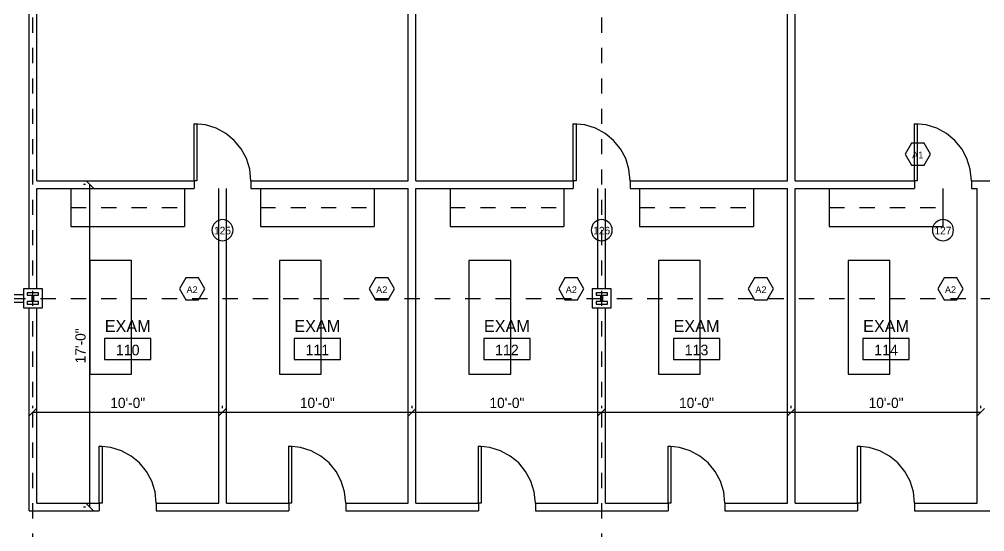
# Model space of a CAD drawing. Header units: inches. Extents: x 0.5 to 35.5, y 0.5 to 23.5.
# Drawn here: x 6.85 to 13.22, y 13.74 to 17.12 of the extents above; entities that cross this region are included whole.
import ezdxf
from ezdxf.enums import TextEntityAlignment as Align

# ---------------------------------------------------------------- set-up
doc = ezdxf.new("R2010")
doc.units = ezdxf.units.IN
doc.linetypes.add('DASHED', pattern=[0.125, 0.0833, -0.0417])
for name, color, linetype in [('A-ANNO-DIMS', 7, 'CONTINUOUS'), ('A-ANNO-SYMB', 5, 'CONTINUOUS'), ('A-ANNO-TEXT', 3, 'CONTINUOUS'), ('A-COLS', 1, 'CONTINUOUS'), ('A-DOOR', 4, 'CONTINUOUS'), ('A-FLOR-CASE', 5, 'CONTINUOUS'), ('A-FURN', 4, 'CONTINUOUS'), ('A-WALL', 2, 'CONTINUOUS'), ('S-GRID', 1, 'CONTINUOUS')]:
    doc.layers.add(name, color=color, linetype=linetype)

msp = doc.modelspace()

# ---------------------------------------------------------------- linework, layer by layer
at = {"layer": 'A-ANNO-DIMS'}
for p, q in [((7.344, 16.00323), (7.29489, 16.05233)), ((7.29167, 16.02778), (7.27778, 16.02778)), ((7.31944, 13.90278), (7.31944, 16.02778)), ((6.91989, 14.50323), (6.969, 14.55233)), ((6.94444, 14.55556), (6.94444, 14.56944)), ((6.94444, 14.52778), (8.19444, 14.52778)), ((8.16989, 14.50323), (8.219, 14.55233)), ((8.16989, 14.50323), (8.219, 14.55233)), ((8.19444, 14.55556), (8.19444, 14.56944)), ((8.19444, 14.55556), (8.19444, 14.56944)), ((8.19444, 14.52778), (9.44444, 14.52778)), ((9.41989, 14.50323), (9.469, 14.55233)), ((9.41989, 14.50323), (9.469, 14.55233)), ((9.44444, 14.55556), (9.44444, 14.56944)), ((9.44444, 14.55556), (9.44444, 14.56944)), ((9.44444, 14.52778), (10.69444, 14.52778)), ((10.66989, 14.50323), (10.719, 14.55233)), ((10.66989, 14.50323), (10.719, 14.55233)), ((10.69444, 14.55556), (10.69444, 14.56944)), ((10.69444, 14.55556), (10.69444, 14.56944)), ((10.69444, 14.52778), (11.94444, 14.52778)), ((11.91989, 14.50323), (11.969, 14.55233)), ((11.91989, 14.50323), (11.969, 14.55233)), ((11.94444, 14.55556), (11.94444, 14.56944)), ((11.94444, 14.55556), (11.94444, 14.56944)), ((11.94444, 14.52778), (13.19444, 14.52778)), ((13.16989, 14.50323), (13.219, 14.55233)), ((13.19444, 14.55556), (13.19444, 14.56944)), ((7.29167, 13.90278), (7.27778, 13.90278)), ((7.344, 13.87823), (7.29489, 13.92733))]:
    msp.add_line(p, q, dxfattribs=at)
at = {"layer": 'A-ANNO-SYMB'}
for p, q in [((12.73611, 16.30034), (12.69444, 16.22817)), ((12.81944, 16.30034), (12.73611, 16.30034)), ((12.86111, 16.22817), (12.81944, 16.30034)), ((12.69444, 16.22817), (12.73611, 16.156)), ((12.81944, 16.156), (12.86111, 16.22817)), ((12.73611, 16.156), (12.81944, 16.156)), ((8.15562, 15.78497), (8.14534, 15.77649)), ((8.16741, 15.79137), (8.15562, 15.78497)), ((8.18045, 15.79542), (8.16741, 15.79137)), ((8.19444, 15.79683), (8.18045, 15.79542)), ((8.20844, 15.79542), (8.19444, 15.79683)), ((8.22148, 15.79137), (8.20844, 15.79542)), ((8.23327, 15.78497), (8.22148, 15.79137)), ((8.24355, 15.77649), (8.23327, 15.78497)), ((10.65562, 15.78497), (10.64534, 15.77649)), ((10.66741, 15.79137), (10.65562, 15.78497)), ((10.68045, 15.79542), (10.66741, 15.79137)), ((10.69444, 15.79683), (10.68045, 15.79542)), ((10.70844, 15.79542), (10.69444, 15.79683)), ((10.72148, 15.79137), (10.70844, 15.79542)), ((10.73327, 15.78497), (10.72148, 15.79137)), ((10.74355, 15.77649), (10.73327, 15.78497)), ((12.90562, 15.78497), (12.89534, 15.77649)), ((12.91741, 15.79137), (12.90562, 15.78497)), ((12.93045, 15.79542), (12.91741, 15.79137)), ((12.94444, 15.79683), (12.93045, 15.79542)), ((12.95844, 15.79542), (12.94444, 15.79683)), ((12.97148, 15.79137), (12.95844, 15.79542)), ((12.98327, 15.78497), (12.97148, 15.79137)), ((12.99355, 15.77649), (12.98327, 15.78497)), ((8.12641, 15.74138), (8.125, 15.72739)), ((8.125, 15.72739), (8.12641, 15.71339)), ((8.13046, 15.75442), (8.12641, 15.74138)), ((8.13686, 15.76621), (8.13046, 15.75442)), ((8.14534, 15.77649), (8.13686, 15.76621)), ((8.25203, 15.76621), (8.24355, 15.77649)), ((8.25843, 15.75442), (8.25203, 15.76621)), ((8.26248, 15.74138), (8.25843, 15.75442)), ((8.26389, 15.72739), (8.26248, 15.74138)), ((8.26248, 15.71339), (8.26389, 15.72739)), ((10.62641, 15.74138), (10.625, 15.72739)), ((10.625, 15.72739), (10.62641, 15.71339)), ((10.63046, 15.75442), (10.62641, 15.74138)), ((10.63686, 15.76621), (10.63046, 15.75442)), ((10.64534, 15.77649), (10.63686, 15.76621)), ((10.75203, 15.76621), (10.74355, 15.77649)), ((10.75843, 15.75442), (10.75203, 15.76621)), ((10.76248, 15.74138), (10.75843, 15.75442)), ((10.76389, 15.72739), (10.76248, 15.74138)), ((10.76248, 15.71339), (10.76389, 15.72739)), ((12.87641, 15.74138), (12.875, 15.72739)), ((12.875, 15.72739), (12.87641, 15.71339)), ((12.88046, 15.75442), (12.87641, 15.74138)), ((12.88686, 15.76621), (12.88046, 15.75442)), ((12.89534, 15.77649), (12.88686, 15.76621)), ((13.00203, 15.76621), (12.99355, 15.77649)), ((13.00843, 15.75442), (13.00203, 15.76621)), ((13.01248, 15.74138), (13.00843, 15.75442)), ((13.01389, 15.72739), (13.01248, 15.74138)), ((13.01248, 15.71339), (13.01389, 15.72739)), ((8.12641, 15.71339), (8.13046, 15.70036)), ((8.13046, 15.70036), (8.13686, 15.68856)), ((8.13686, 15.68856), (8.14534, 15.67828)), ((8.14534, 15.67828), (8.15562, 15.6698)), ((8.15562, 15.6698), (8.16741, 15.6634)), ((8.16741, 15.6634), (8.18045, 15.65935)), ((8.18045, 15.65935), (8.19444, 15.65794)), ((8.19444, 15.65794), (8.20844, 15.65935)), ((8.20844, 15.65935), (8.22148, 15.6634)), ((8.22148, 15.6634), (8.23327, 15.6698)), ((8.23327, 15.6698), (8.24355, 15.67828)), ((8.24355, 15.67828), (8.25203, 15.68856)), ((8.25203, 15.68856), (8.25843, 15.70036)), ((8.25843, 15.70036), (8.26248, 15.71339)), ((10.62641, 15.71339), (10.63046, 15.70036)), ((10.63046, 15.70036), (10.63686, 15.68856)), ((10.63686, 15.68856), (10.64534, 15.67828)), ((10.64534, 15.67828), (10.65562, 15.6698)), ((10.65562, 15.6698), (10.66741, 15.6634)), ((10.66741, 15.6634), (10.68045, 15.65935)), ((10.68045, 15.65935), (10.69444, 15.65794)), ((10.69444, 15.65794), (10.70844, 15.65935)), ((10.70844, 15.65935), (10.72148, 15.6634)), ((10.72148, 15.6634), (10.73327, 15.6698)), ((10.73327, 15.6698), (10.74355, 15.67828)), ((10.74355, 15.67828), (10.75203, 15.68856)), ((10.75203, 15.68856), (10.75843, 15.70036)), ((10.75843, 15.70036), (10.76248, 15.71339)), ((12.87641, 15.71339), (12.88046, 15.70036)), ((12.88046, 15.70036), (12.88686, 15.68856)), ((12.88686, 15.68856), (12.89534, 15.67828)), ((12.89534, 15.67828), (12.90562, 15.6698)), ((12.90562, 15.6698), (12.91741, 15.6634)), ((12.91741, 15.6634), (12.93045, 15.65935)), ((12.93045, 15.65935), (12.94444, 15.65794)), ((12.94444, 15.65794), (12.95844, 15.65935)), ((12.95844, 15.65935), (12.97148, 15.6634)), ((12.97148, 15.6634), (12.98327, 15.6698)), ((12.98327, 15.6698), (12.99355, 15.67828)), ((12.99355, 15.67828), (13.00203, 15.68856)), ((13.00203, 15.68856), (13.00843, 15.70036)), ((13.00843, 15.70036), (13.01248, 15.71339)), ((7.95239, 15.41245), (7.91072, 15.34028)), ((8.03572, 15.41245), (7.95239, 15.41245)), ((8.07739, 15.34028), (8.03572, 15.41245)), ((9.20239, 15.41245), (9.16072, 15.34028)), ((9.28572, 15.41245), (9.20239, 15.41245)), ((9.32739, 15.34028), (9.28572, 15.41245)), ((10.45239, 15.41245), (10.41072, 15.34028)), ((10.53572, 15.41245), (10.45239, 15.41245)), ((10.57739, 15.34028), (10.53572, 15.41245)), ((11.70239, 15.41245), (11.66072, 15.34028)), ((11.78572, 15.41245), (11.70239, 15.41245)), ((11.82739, 15.34028), (11.78572, 15.41245)), ((12.95239, 15.41245), (12.91072, 15.34028)), ((13.03572, 15.41245), (12.95239, 15.41245)), ((13.07739, 15.34028), (13.03572, 15.41245)), ((7.91072, 15.34028), (7.95239, 15.26811)), ((8.03572, 15.26811), (8.07739, 15.34028)), ((9.16072, 15.34028), (9.20239, 15.26811)), ((9.28572, 15.26811), (9.32739, 15.34028)), ((10.41072, 15.34028), (10.45239, 15.26811)), ((10.53572, 15.26811), (10.57739, 15.34028)), ((11.66072, 15.34028), (11.70239, 15.26811)), ((11.78572, 15.26811), (11.82739, 15.34028)), ((12.91072, 15.34028), (12.95239, 15.26811)), ((13.03572, 15.26811), (13.07739, 15.34028)), ((7.95239, 15.26811), (8.03572, 15.26811)), ((9.20239, 15.26811), (9.28572, 15.26811)), ((10.45239, 15.26811), (10.53572, 15.26811)), ((11.70239, 15.26811), (11.78572, 15.26811)), ((12.95239, 15.26811), (13.03572, 15.26811)), ((7.72222, 15.01389), (7.41667, 15.01389)), ((7.41667, 15.01389), (7.41667, 14.875)), ((7.72222, 14.875), (7.72222, 15.01389)), ((8.97222, 15.01389), (8.66667, 15.01389)), ((8.66667, 15.01389), (8.66667, 14.875)), ((8.97222, 14.875), (8.97222, 15.01389)), ((10.22222, 15.01389), (9.91667, 15.01389)), ((9.91667, 15.01389), (9.91667, 14.875)), ((10.22222, 14.875), (10.22222, 15.01389)), ((11.47222, 15.01389), (11.16667, 15.01389)), ((11.16667, 15.01389), (11.16667, 14.875)), ((11.47222, 14.875), (11.47222, 15.01389)), ((12.72222, 15.01389), (12.41667, 15.01389)), ((12.41667, 15.01389), (12.41667, 14.875)), ((12.72222, 14.875), (12.72222, 15.01389)), ((7.41667, 14.875), (7.72222, 14.875)), ((8.66667, 14.875), (8.97222, 14.875)), ((9.91667, 14.875), (10.22222, 14.875)), ((11.16667, 14.875), (11.47222, 14.875)), ((12.41667, 14.875), (12.72222, 14.875))]:
    msp.add_line(p, q, dxfattribs=at)
at = {"layer": 'A-COLS'}
for p, q in [((7.00694, 15.34028), (6.88194, 15.34028)), ((6.88194, 15.34028), (6.88194, 15.21528)), ((7.00694, 15.21528), (7.00694, 15.34028)), ((10.75694, 15.34028), (10.63194, 15.34028)), ((10.63194, 15.34028), (10.63194, 15.21528)), ((10.75694, 15.21528), (10.75694, 15.34028)), ((6.98194, 15.31528), (6.90694, 15.31528)), ((6.90694, 15.31528), (6.90694, 15.29861)), ((6.90694, 15.29861), (6.9375, 15.29861)), ((6.9375, 15.29861), (6.9375, 15.25694)), ((6.95139, 15.25694), (6.95139, 15.29861)), ((6.95139, 15.29861), (6.98194, 15.29861)), ((6.98194, 15.29861), (6.98194, 15.31528)), ((10.73194, 15.31528), (10.65694, 15.31528)), ((10.65694, 15.31528), (10.65694, 15.29861)), ((10.65694, 15.29861), (10.6875, 15.29861)), ((10.6875, 15.29861), (10.6875, 15.25694)), ((10.70139, 15.25694), (10.70139, 15.29861)), ((10.70139, 15.29861), (10.73194, 15.29861)), ((10.73194, 15.29861), (10.73194, 15.31528)), ((6.88194, 15.21528), (7.00694, 15.21528)), ((6.9375, 15.25694), (6.90694, 15.25694)), ((6.90694, 15.25694), (6.90694, 15.24028)), ((6.90694, 15.24028), (6.98194, 15.24028)), ((6.98194, 15.25694), (6.95139, 15.25694)), ((6.98194, 15.24028), (6.98194, 15.25694)), ((10.63194, 15.21528), (10.75694, 15.21528)), ((10.6875, 15.25694), (10.65694, 15.25694)), ((10.65694, 15.25694), (10.65694, 15.24028)), ((10.65694, 15.24028), (10.73194, 15.24028)), ((10.73194, 15.25694), (10.70139, 15.25694)), ((10.73194, 15.24028), (10.73194, 15.25694))]:
    msp.add_line(p, q, dxfattribs=at)
at = {"layer": 'A-DOOR'}
for p, q in [((8.00694, 16.05317), (8.00694, 16.42817)), ((8.00694, 16.42817), (8.02517, 16.42817)), ((8.08252, 16.42055), (8.00694, 16.42817)), ((8.02517, 16.42817), (8.02517, 16.05317)), ((10.50694, 16.05317), (10.50694, 16.42817)), ((10.50694, 16.42817), (10.52517, 16.42817)), ((10.58252, 16.42055), (10.50694, 16.42817)), ((10.52517, 16.42817), (10.52517, 16.05317)), ((12.75694, 16.05317), (12.75694, 16.42817)), ((12.75694, 16.42817), (12.77517, 16.42817)), ((12.83252, 16.42055), (12.75694, 16.42817)), ((12.77517, 16.42817), (12.77517, 16.05317)), ((8.15291, 16.3987), (8.08252, 16.42055)), ((8.21661, 16.36412), (8.15291, 16.3987)), ((8.27211, 16.31833), (8.21661, 16.36412)), ((10.65291, 16.3987), (10.58252, 16.42055)), ((10.71661, 16.36412), (10.65291, 16.3987)), ((10.77211, 16.31833), (10.71661, 16.36412)), ((12.90291, 16.3987), (12.83252, 16.42055)), ((12.96661, 16.36412), (12.90291, 16.3987)), ((13.02211, 16.31833), (12.96661, 16.36412)), ((8.3179, 16.26283), (8.27211, 16.31833)), ((10.8179, 16.26283), (10.77211, 16.31833)), ((13.0679, 16.26283), (13.02211, 16.31833)), ((8.35248, 16.19914), (8.3179, 16.26283)), ((10.85248, 16.19914), (10.8179, 16.26283)), ((13.10248, 16.19914), (13.0679, 16.26283)), ((8.37433, 16.12874), (8.35248, 16.19914)), ((10.87433, 16.12874), (10.85248, 16.19914)), ((13.12433, 16.12874), (13.10248, 16.19914)), ((8.38194, 16.05317), (8.37433, 16.12874)), ((10.88194, 16.05317), (10.87433, 16.12874)), ((13.13194, 16.05317), (13.12433, 16.12874)), ((8.02517, 16.05317), (8.00694, 16.05317)), ((10.52517, 16.05317), (10.50694, 16.05317)), ((12.77517, 16.05317), (12.75694, 16.05317)), ((7.38194, 13.92817), (7.38194, 14.30317)), ((7.38194, 14.30317), (7.40017, 14.30317)), ((7.45752, 14.29555), (7.38194, 14.30317)), ((7.40017, 14.30317), (7.40017, 13.92817)), ((7.52791, 14.2737), (7.45752, 14.29555)), ((7.59161, 14.23912), (7.52791, 14.2737)), ((8.63194, 13.92817), (8.63194, 14.30317)), ((8.63194, 14.30317), (8.65017, 14.30317)), ((8.70752, 14.29555), (8.63194, 14.30317)), ((8.65017, 14.30317), (8.65017, 13.92817)), ((8.77791, 14.2737), (8.70752, 14.29555)), ((8.84161, 14.23912), (8.77791, 14.2737)), ((9.88194, 13.92817), (9.88194, 14.30317)), ((9.88194, 14.30317), (9.90017, 14.30317)), ((9.95752, 14.29555), (9.88194, 14.30317)), ((9.90017, 14.30317), (9.90017, 13.92817)), ((10.02791, 14.2737), (9.95752, 14.29555)), ((10.09161, 14.23912), (10.02791, 14.2737)), ((11.13194, 13.92817), (11.13194, 14.30317)), ((11.13194, 14.30317), (11.15017, 14.30317)), ((11.20752, 14.29555), (11.13194, 14.30317)), ((11.15017, 14.30317), (11.15017, 13.92817)), ((11.27791, 14.2737), (11.20752, 14.29555)), ((11.34161, 14.23912), (11.27791, 14.2737)), ((12.38194, 13.92817), (12.38194, 14.30317)), ((12.38194, 14.30317), (12.40017, 14.30317)), ((12.45752, 14.29555), (12.38194, 14.30317)), ((12.40017, 14.30317), (12.40017, 13.92817)), ((12.52791, 14.2737), (12.45752, 14.29555)), ((12.59161, 14.23912), (12.52791, 14.2737)), ((7.64711, 14.19333), (7.59161, 14.23912)), ((8.89711, 14.19333), (8.84161, 14.23912)), ((10.14711, 14.19333), (10.09161, 14.23912)), ((11.39711, 14.19333), (11.34161, 14.23912)), ((12.64711, 14.19333), (12.59161, 14.23912)), ((7.6929, 14.13783), (7.64711, 14.19333)), ((7.72748, 14.07414), (7.6929, 14.13783)), ((8.9429, 14.13783), (8.89711, 14.19333)), ((8.97748, 14.07414), (8.9429, 14.13783)), ((10.1929, 14.13783), (10.14711, 14.19333)), ((10.22748, 14.07414), (10.1929, 14.13783)), ((11.4429, 14.13783), (11.39711, 14.19333)), ((11.47748, 14.07414), (11.4429, 14.13783)), ((12.6929, 14.13783), (12.64711, 14.19333)), ((12.72748, 14.07414), (12.6929, 14.13783)), ((7.74933, 14.00374), (7.72748, 14.07414)), ((8.99933, 14.00374), (8.97748, 14.07414)), ((10.24933, 14.00374), (10.22748, 14.07414)), ((11.49933, 14.00374), (11.47748, 14.07414)), ((12.74933, 14.00374), (12.72748, 14.07414)), ((7.75694, 13.92817), (7.74933, 14.00374)), ((9.00694, 13.92817), (8.99933, 14.00374)), ((10.25694, 13.92817), (10.24933, 14.00374)), ((11.50694, 13.92817), (11.49933, 14.00374)), ((12.75694, 13.92817), (12.74933, 14.00374)), ((7.40017, 13.92817), (7.38194, 13.92817)), ((8.65017, 13.92817), (8.63194, 13.92817)), ((9.90017, 13.92817), (9.88194, 13.92817)), ((11.15017, 13.92817), (11.13194, 13.92817)), ((12.40017, 13.92817), (12.38194, 13.92817))]:
    msp.add_line(p, q, dxfattribs=at)
at = {"layer": 'A-FLOR-CASE'}
for p, q in [((7.19444, 16.0024), (7.19444, 15.7524)), ((7.94444, 16.0024), (7.94444, 15.7524)), ((8.44444, 16.0024), (8.44444, 15.7524)), ((9.19444, 16.0024), (9.19444, 15.7524)), ((9.69444, 16.0024), (9.69444, 15.7524)), ((10.44444, 16.0024), (10.44444, 15.7524)), ((10.94444, 16.0024), (10.94444, 15.7524)), ((11.69444, 16.0024), (11.69444, 15.7524)), ((12.19444, 16.0024), (12.19444, 15.7524)), ((12.94444, 16.0024), (12.94444, 15.7524)), ((7.19444, 15.7524), (7.94444, 15.7524)), ((8.44444, 15.7524), (9.19444, 15.7524)), ((9.69444, 15.7524), (10.44444, 15.7524)), ((10.94444, 15.7524), (11.69444, 15.7524)), ((12.19444, 15.7524), (12.94444, 15.7524))]:
    msp.add_line(p, q, dxfattribs=at)
at = {"layer": 'A-FLOR-CASE', "linetype": 'DASHED'}
for p, q in [((7.19444, 15.8774), (7.94444, 15.8774)), ((8.44444, 15.8774), (9.19444, 15.8774)), ((9.69444, 15.8774), (10.44444, 15.8774)), ((10.94444, 15.8774), (11.69444, 15.8774)), ((12.19444, 15.8774), (12.94444, 15.8774))]:
    msp.add_line(p, q, dxfattribs=at)
at = {"layer": 'A-FURN'}
for p, q in [((7.59444, 15.52778), (7.31944, 15.52778)), ((7.31944, 15.52778), (7.31944, 14.77778)), ((7.59444, 14.77778), (7.59444, 15.52778)), ((8.84444, 15.52778), (8.56944, 15.52778)), ((8.56944, 15.52778), (8.56944, 14.77778)), ((8.84444, 14.77778), (8.84444, 15.52778)), ((10.09444, 15.52778), (9.81944, 15.52778)), ((9.81944, 15.52778), (9.81944, 14.77778)), ((10.09444, 14.77778), (10.09444, 15.52778)), ((11.34444, 15.52778), (11.06944, 15.52778)), ((11.06944, 15.52778), (11.06944, 14.77778)), ((11.34444, 14.77778), (11.34444, 15.52778)), ((12.59444, 15.52778), (12.31944, 15.52778)), ((12.31944, 15.52778), (12.31944, 14.77778)), ((12.59444, 14.77778), (12.59444, 15.52778)), ((7.31944, 14.77778), (7.59444, 14.77778)), ((8.56944, 14.77778), (8.84444, 14.77778)), ((9.81944, 14.77778), (10.09444, 14.77778)), ((11.06944, 14.77778), (11.34444, 14.77778)), ((12.31944, 14.77778), (12.59444, 14.77778))]:
    msp.add_line(p, q, dxfattribs=at)
at = {"layer": 'A-WALL'}
for p, q in [((9.41905, 16.05317), (9.41905, 19.31879)), ((9.46984, 16.05317), (9.46984, 19.31879)), ((11.91905, 16.05317), (11.91905, 19.31879)), ((11.96984, 16.05317), (11.96984, 19.31879)), ((6.91905, 15.34028), (6.91905, 19.21528)), ((6.96984, 16.05317), (6.96984, 19.21528)), ((6.96984, 16.05317), (8.00694, 16.05317)), ((8.00694, 16.05317), (8.00694, 16.00239)), ((8.38194, 16.05317), (9.41905, 16.05317)), ((8.38194, 16.05317), (8.38194, 16.00239)), ((9.46984, 16.05317), (10.50694, 16.05317)), ((10.50694, 16.05317), (10.50694, 16.00239)), ((10.88194, 16.05317), (11.91905, 16.05317)), ((10.88194, 16.05317), (10.88194, 16.00239)), ((11.96984, 16.05317), (12.75694, 16.05317)), ((12.75694, 16.05317), (12.75694, 16.00239)), ((13.13194, 16.05317), (14.07335, 16.05317)), ((13.13194, 16.05317), (13.13194, 16.00239)), ((6.96984, 15.34028), (6.96984, 16.00239)), ((6.96984, 16.00239), (8.00694, 16.00239)), ((8.16905, 13.92817), (8.16905, 16.00239)), ((8.21984, 13.92817), (8.21984, 16.00239)), ((8.38194, 16.00239), (9.41905, 16.00239)), ((9.41905, 13.92817), (9.41905, 16.00239)), ((9.46984, 16.00239), (10.50694, 16.00239)), ((9.46984, 13.92817), (9.46984, 16.00239)), ((10.66905, 15.34028), (10.66905, 16.00239)), ((10.71984, 15.34028), (10.71984, 16.00239)), ((10.88194, 16.00239), (11.91905, 16.00239)), ((11.91905, 13.92817), (11.91905, 16.00239)), ((11.96984, 16.00239), (12.75694, 16.00239)), ((11.96984, 13.92817), (11.96984, 16.00239)), ((13.13194, 16.00239), (13.16905, 16.00239)), ((13.16905, 13.92817), (13.16905, 16.00239)), ((5.88194, 15.30317), (6.88194, 15.30317)), ((5.88194, 15.25239), (6.88194, 15.25239)), ((6.91905, 13.87739), (6.91905, 15.21528)), ((6.96984, 13.92817), (6.96984, 15.21528)), ((10.66905, 13.92817), (10.66905, 15.21528)), ((10.71984, 13.92817), (10.71984, 15.21528)), ((6.91905, 13.87739), (7.38194, 13.87739)), ((6.96984, 13.92817), (7.38194, 13.92817)), ((7.38194, 13.92817), (7.38194, 13.87739)), ((7.75694, 13.92817), (8.16905, 13.92817)), ((7.75694, 13.92817), (7.75694, 13.87739)), ((7.75694, 13.87739), (8.63194, 13.87739)), ((8.21984, 13.92817), (8.63194, 13.92817)), ((8.63194, 13.92817), (8.63194, 13.87739)), ((9.00694, 13.92817), (9.41905, 13.92817)), ((9.00694, 13.92817), (9.00694, 13.87739)), ((9.00694, 13.87739), (9.88194, 13.87739)), ((9.46984, 13.92817), (9.88194, 13.92817)), ((9.88194, 13.92817), (9.88194, 13.87739)), ((10.25694, 13.92817), (10.66905, 13.92817)), ((10.25694, 13.92817), (10.25694, 13.87739)), ((10.25694, 13.87739), (11.13194, 13.87739)), ((10.71984, 13.92817), (11.13194, 13.92817)), ((11.13194, 13.92817), (11.13194, 13.87739)), ((11.50694, 13.92817), (11.91905, 13.92817)), ((11.50694, 13.92817), (11.50694, 13.87739)), ((11.50694, 13.87739), (12.38194, 13.87739)), ((11.96984, 13.92817), (12.38194, 13.92817)), ((12.38194, 13.92817), (12.38194, 13.87739)), ((12.75694, 13.92817), (13.16905, 13.92817)), ((12.75694, 13.92817), (12.75694, 13.87739)), ((12.75694, 13.87739), (19.41319, 13.87739))]:
    msp.add_line(p, q, dxfattribs=at)
at = {"layer": 'S-GRID', "linetype": 'DASHED'}
for p, q in [((6.94444, 7.02778), (6.94444, 21.40278)), ((10.69444, 7.02778), (10.69444, 21.40278)), ((1.19444, 15.27778), (29.94444, 15.27778))]:
    msp.add_line(p, q, dxfattribs=at)

# ---------------------------------------------------------------- texts
at = {"layer": 'A-ANNO-DIMS'}
msp.add_text('17\'-0"', height=0.0675, rotation=90, dxfattribs=at).set_placement((7.29167, 14.96528), align=Align.CENTER)
for p in [(7.56944, 14.55556), (8.81944, 14.55556), (10.06944, 14.55556), (11.31944, 14.55556), (12.56944, 14.55556)]:
    msp.add_text('10\'-0"', height=0.0675, dxfattribs=at).set_placement(p, align=Align.CENTER)
at = {"layer": 'A-ANNO-SYMB'}
for s, height, p in [('A1', 0.045, (12.77778, 16.20039)), ('125', 0.05, (8.19444, 15.69961)), ('126', 0.05, (10.69444, 15.69961)), ('127', 0.05, (12.94444, 15.69961)), ('A2', 0.045, (7.99405, 15.3125)), ('A2', 0.045, (9.24405, 15.3125)), ('A2', 0.045, (10.49405, 15.3125)), ('A2', 0.045, (11.74405, 15.3125)), ('A2', 0.045, (12.99405, 15.3125)), ('110', 0.07, (7.56944, 14.90278)), ('111', 0.07, (8.81944, 14.90278)), ('112', 0.07, (10.06944, 14.90278)), ('113', 0.07, (11.31944, 14.90278)), ('114', 0.07, (12.56944, 14.90278))]:
    msp.add_text(s, height=height, dxfattribs=at).set_placement(p, align=Align.CENTER)
at = {"layer": 'A-ANNO-TEXT'}
for p in [(7.56944, 15.05556), (8.81944, 15.05556), (10.06944, 15.05556), (11.31944, 15.05556), (12.56944, 15.05556)]:
    msp.add_text('EXAM', height=0.08, dxfattribs=at).set_placement(p, align=Align.CENTER)

doc.saveas('drawing.dxf')
